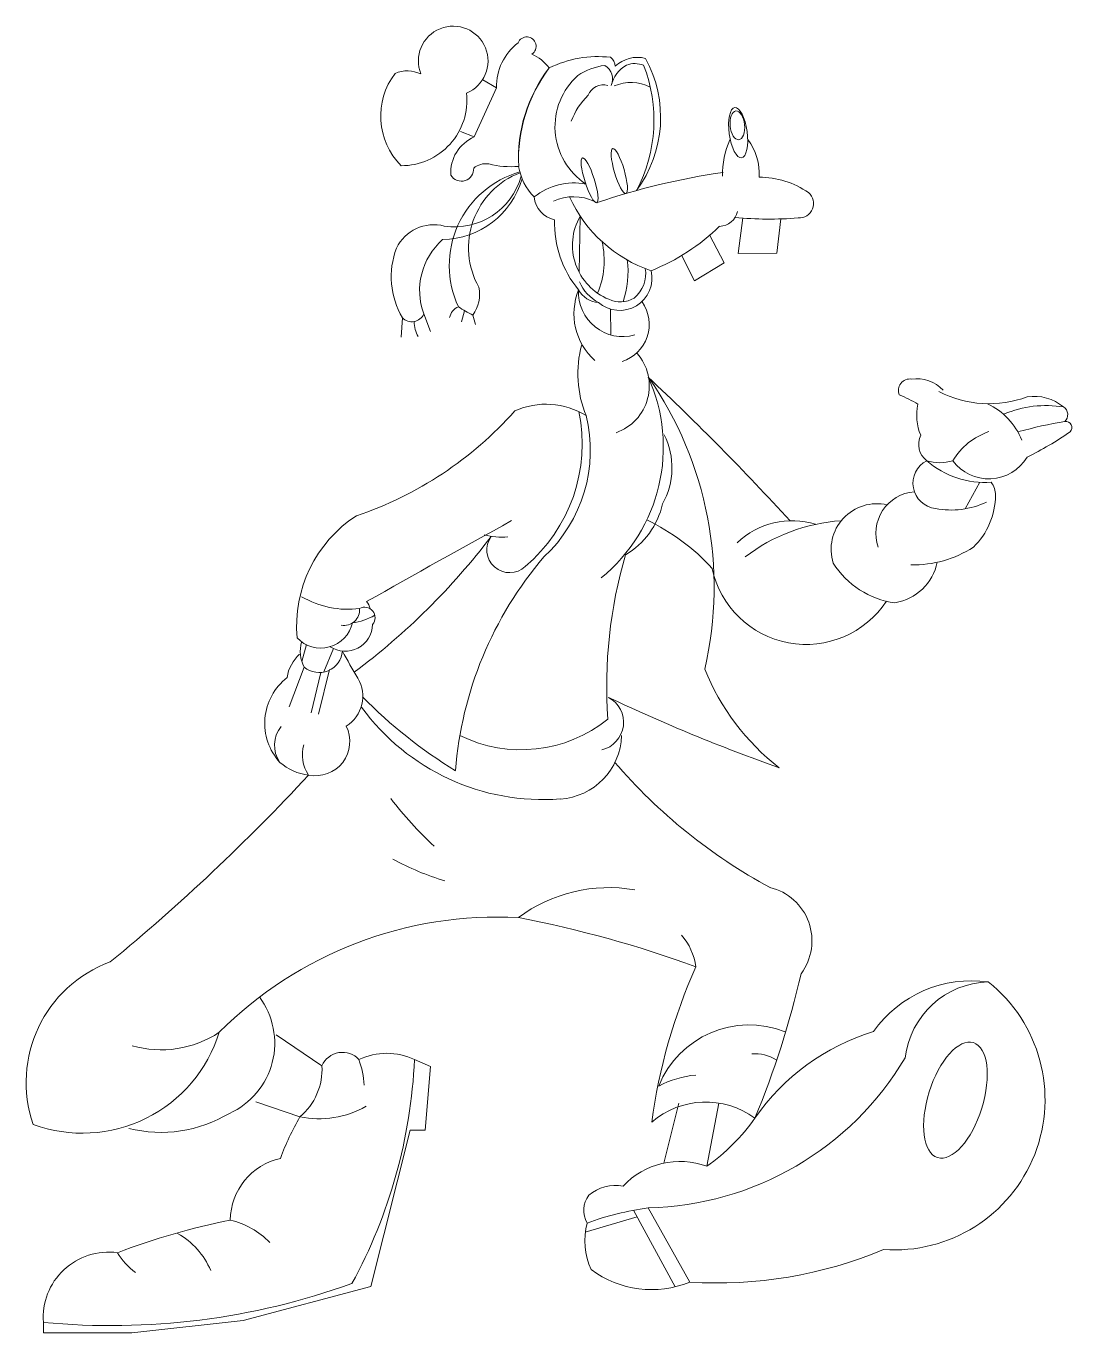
# Model space of a CAD drawing. Extents: x -154 to 282, y -286 to 259.
import ezdxf

# ---------------------------------------------------------------- set-up
doc = ezdxf.new("R2010")
doc.units = 0
doc.layers.get('0').update_dxf_attribs({"lineweight": 0})

msp = doc.modelspace()

# ---------------------------------------------------------------- linework, layer by layer
for p, q in [((36.5, 236.25), (42.25, 233)), ((42.25, 233), (33, 212.5)), ((33, 212.5), (27.25, 214.75)), ((77.13, 179.46), (76.65, 156.19)), ((144.87, 178.76), (143.05, 163.93)), ((159.17, 164.04), (160.83, 178.4)), ((137.17, 160.06), (131.11, 171.65)), ((143.05, 163.93), (159.17, 164.04)), ((119.52, 162.9), (124.76, 152.58)), ((124.76, 152.58), (137.17, 160.06)), ((3.05, 137.17), (2.47, 129.01)), ((11.95, 138.76), (14.79, 131.47)), ((28.96, 140.06), (27.69, 135.51)), ((32.42, 138.28), (33.45, 134.35)), ((89.81, 140.8), (89.87, 129.98)), ((237.58, 57.47), (243.76, 68.58)), ((-36.95, 0.99), (-38.93, -6.04)), ((-29.76, -10.39), (-25.74, -0.71)), ((-37.92, -8.46), (-44.21, -25)), ((-30.91, -10.66), (-35, -27.5)), ((-27.32, -9.37), (-31.89, -28.07)), ((-49.61, -161.69), (-30.5, -174.55)), ((8.08, -171.98), (14.7, -174.92)), ((14.7, -174.92), (12.49, -201.37)), ((-58.06, -189.61), (-39.69, -195.86)), ((118.24, -190.1), (111.97, -215.17)), ((134.95, -190.1), (129.94, -216.43)), ((6.25, -201.37), (-10.16, -266.55)), ((12.49, -201.37), (6.25, -201.37)), ((105.46, -233.81), (122.81, -264.69)), ((100.95, -237.47), (79.16, -243.84)), ((99.54, -234.96), (116.67, -266.63)), ((-10.16, -266.55), (-63.28, -280.78)), ((-146.61, -285.8), (-146.62, -281.48)), ((-63.28, -280.78), (-109.8, -285.86)), ((-109.8, -285.86), (-146.61, -285.8))]:
    msp.add_line(p, q)
for centre, radius, start, end in [((24.21, 244.16), 14.51, 292.4275, 201.9052), ((65.4, 233.42), 23.16, 127.676, 181.042), ((54.86, 250.27), 3.91, 303.1692, 157.7114), ((48.81, 229.23), 19.57, 37.9054, 65.2584), ((84.59, 199.97), 46.02, 83.5308, 116.2319), ((86.93, 241.81), 4.82, 1.515, 53.777), ((101.03, 232.25), 13.42, 75.6247, 133.7824), ((59.66, 220.65), 51.02, 323.3632, 28.8232), ((5.1, 226.92), 13.11, 64.4619, 112.8737), ((112.51, 203.76), 61.11, 142.16, 183.2911), ((114.63, 203.1), 63.19, 142.8649, 182.5863), ((90.55, 216.77), 25.73, 96.9796, 123.914), ((83.8, 236.52), 6.83, 337.5982, 57.9145), ((102.78, 231.12), 12.98, 119.0192, 167.5761), ((99.91, 233.27), 9.81, 68.1584, 110.3912), ((45.32, 219.51), 62.58, 332.0755, 21.4451), ((23.43, 221.19), 29.43, 142.7544, 224.6762), ((95.25, 216.77), 28.61, 131.7445, 236.5647), ((86.8, 227.59), 6.67, 73.4496, 160.2671), ((98.36, 217.53), 17.66, 63.1154, 113.4036), ((2.63, 227.78), 27.28, 269.7306, 6.2426), ((100.83, 208.73), 29.3, 133.8987, 159.3685), ((39.28, 197.7), 16.08, 113.0058, 184.28), ((170.96, 197.11), 34.45, 155.6137, 181.69), ((128.86, 197.4), 22.91, 355.9158, 37.5677), ((24.79, 203.83), 28.8, 261.4229, 344.5398), ((63.1, 158.94), 40.54, 105.9126, 205.1283), ((27.62, 199.22), 5.14, 211.9165, 3.1346), ((64.13, 166.3), 33.53, 111.0808, 209.2844), ((37.75, 193.67), 7.68, 80.6408, 130.6437), ((48.18, 237.4), 37.3, 255.7478, 275.1043), ((74.06, 203.72), 22.83, 188.7467, 225.2786), ((180.98, -103.25), 304.23, 98.3665, 108.5581), ((19.14, 204.95), 35.26, 271.0469, 343.6385), ((74.53, 167.11), 26.25, 79.1286, 129.028), ((151.62, 159.47), 36.3, 55.28, 89.8502), ((68.64, 188.46), 10.68, 185.1761, 258.4642), ((74.36, 167.52), 20.06, 64.2241, 114.6414), ((125, 211.11), 57.34, 204.3107, 251.4361), ((168.41, 184.74), 5.99, 266.4744, 49.6045), ((134.96, 183.22), 7.98, 272.0725, 347.5386), ((16.11, 158.63), 17.29, 75.302, 154.3507), ((109.93, 176.51), 43.45, 178.0388, 219.7103), ((98.3, 167.39), 24.37, 150.3057, 247.6608), ((73.58, 239.05), 88.73, 291.9503, 314.0267), ((156.08, 325.37), 147.1, 264.3797, 274.6637), ((38.5, 148.5), 28.28, 131.4376, 200.143), ((52.03, 160.93), 35.12, 337.2648, 12.9846), ((32.31, 154.3), 33.91, 159.6088, 210.3534), ((60.45, 155.95), 36.64, 340.5308, 8.3027), ((93.58, 153.72), 13.51, 229.166, 12.9528), ((91.28, 155.56), 13.17, 309.3295, 9.4347), ((20.92, 146.79), 14.3, 323.4852, 12.8039), ((34.87, 149.96), 7.042599792462335e-15, 0, 0), ((100.67, 138.83), 26.13, 157.6809, 228.2736), ((94.86, 147.68), 18.39, 176.667, 285.7781), ((85.36, 153.57), 10.09, 208.5362, 266.5214), ((93.4, 159.36), 18.07, 203.6515, 241.3873), ((28.77, 135.99), 6.21, 112.5078, 168.3367), ((46.87, 170.56), 35.36, 234.6247, 245.8855), ((93.85, 154.69), 10.96, 243.9686, 301.7905), ((89.63, 134.45), 16.29, 287.9189, 34.7317), ((6.99, 140.84), 5.38, 223.018, 337.2905), ((20.98, 135.75), 13.06, 180.7124, 209.6984), ((122.78, 113.87), 46.6, 165.0357, 202.0742), ((85.31, 108.76), 20.65, 289.188, 40.9831), ((41.47, 83.27), 70.33, 309.12, 24.5059), ((-655.77, -698.62), 1112.34, 42.47753, 46.81512), ((-19.57, 25.13), 152.56, 346.9815, 34.825), ((214.64, 106.82), 4.84, 82.5889, 202.1991), ((217.38, 96.68), 15.09, 42.972, 98.0664), ((187.2, 48.83), 60.67, 59.5587, 67.7648), ((247.59, 146.88), 45.56, 242.6103, 290.4448), ((266.38, 85.22), 19.18, 50.299, 98.6178), ((-65.14, 200.39), 153.77, 288.5787, 318.4201), ((62.87, 69.37), 31.75, 58.2347, 114.1577), ((10.95, 84.68), 67.04, 310.2338, 11.5214), ((238.15, 96.42), 20.75, 166.8494, 203.3852), ((234.84, 75.51), 28.47, 21.8507, 65.0342), ((271.37, 54.93), 45.63, 80.8344, 112.7048), ((276.41, 96.72), 3.95, 314.4019, 55.683), ((20.79, 81.83), 60.57, 312.9101, 13.8827), ((309.13, -89.27), 185.6, 99.2892, 105.3731), ((279.57, 91.41), 2.52, 313.9485, 99.1816), ((84.58, 74.61), 30.81, 330.8136, 26.5626), ((226.95, 84.4), 8.71, 154.2734, 231.9598), ((256.75, 62.89), 28.38, 108.9539, 148.9012), ((199.96, 207.05), 142.88, 296.3695, 304.7117), ((226.37, 68.16), 10.53, 117.0576, 263.9254), ((227, 95.43), 18.69, 253.1658, 286.9464), ((245.92, 105.88), 37.36, 229.3506, 273.877), ((247.43, 88.68), 18.67, 216.595, 328.9055), ((241.22, 63.2), 9.02, 0.0123, 36.7891), ((217.82, 47.3), 17.43, 94.5335, 199.3549), ((231.89, 90.96), 33.93, 258.7351, 295.5568), ((219.76, 63.33), 30.48, 314.3172, 359.7552), ((13.75, 8.68), 54.82, 123.0512, 185.111), ((79.22, 66.81), 33.06, 300.6616, 347.3773), ((200.76, 40.64), 19.01, 76.9677, 197.5414), ((2874.24, -5076.48), 5855.94, 118.851199, 119.528125), ((67.03, -26.86), 88.27, 42.4292, 64.5988), ((165.49, 19.43), 33.13, 72.8032, 133.7496), ((190.6, -20.62), 73.32, 93.6464, 127.5809), ((-189.16, 220.37), 287.99, 306.6962, 322.7484), ((44.43, 74.82), 29.1, 255.4904, 275.0553), ((47.74, 40.43), 9.5, 143.7464, 313.2147), ((281.17, -16.25), 192.98, 163.559, 184.1261), ((215.85, 81.03), 46.86, 268.922, 302.542), ((179.84, -63.43), 155.11, 139.4216, 175.6196), ((171.35, 41.09), 40.07, 192.0976, 326.6459), ((212.91, 53.73), 35.64, 211.8636, 262.666), ((204.8, 39.74), 21.66, 279.445, 348.1172), ((-19.71, 53.68), 38.01, 239.5774, 277.4236), ((-12.7, 12.18), 4.35, 319.8793, 118.8258), ((-18.67, 13.57), 8.62, 15.9572, 37.855), ((-21.35, 15.5), 6.58, 260.4012, 4.2728), ((-22.13, 37.63), 28.01, 278.85, 299.11), ((-30.98, 13.04), 13.52, 223.1247, 347.3206), ((-20.79, 9.63), 11.42, 236.7225, 358.7159), ((-25.55, -1.9), 14, 163.6905, 207.9622), ((-28.48, -15.37), 16.76, 132.4635, 171.1967), ((-31.7, -0.92), 9.77, 230.4954, 355.2468), ((240.63, 138.56), 297.71, 208.1134, 210.6169), ((220.44, 27.41), 98.45, 201.8554, 232.178), ((-30.23, -31.85), 24.13, 127.8711, 222.4933), ((-28.08, -20.61), 14.6, 301.7731, 31.1362), ((128.04, 117.53), 197.94, 224.3335, 238.6918), ((83.47, -31.45), 11.78, 283.0391, 62.1618), ((412.47, 662.65), 756.36, 244.67756, 250.50598), ((61.7, 29.94), 93.6, 216.075, 274.3403), ((52.49, 14.87), 57.75, 243.8107, 308.8117), ((-37.87, -41), 12.42, 140.8252, 215.1557), ((-33.17, -39.42), 14.29, 258.3806, 26.5895), ((67.21, -36.27), 27.17, 273.3241, 358.5543), ((-24.22, -45.1), 14.46, 162.6455, 215.1158), ((-33.87, -32.21), 21.31, 228.4065, 264.1367), ((264.91, 100.71), 228.47, 220.6252, 241.6059), ((-652.02, 517.7), 840, 309.41236, 317.1637), ((126.38, 35.21), 161.59, 217.51, 227.0373), ((52.81, 9.93), 112.1, 241.3711, 253.3891), ((89.12, -163.6), 63.27, 80.2309, 126.6028), ((150.87, -122.52), 22.89, 323.2704, 76.3745), ((42.64, -276.58), 164.01, 86.9419, 134.9951), ((-39.3, -584.21), 480.04, 69.9418, 79.1102), ((100.21, -136.68), 25.36, 7.7021, 40.8163), ((-100.41, -181.43), 53.39, 110.0377, 199.2192), ((344.65, -230.53), 239.9, 156.0867, 172.2179), ((-204.55, -49.96), 383.59, 337.5618, 347.0066), ((240.25, -189.09), 49.96, 81.9494, 144.821), ((208.24, -188.64), 62.65, 265.7657, 51.4931), ((248.19, -175.41), 35.81, 91.5135, 173.3796), ((-82.24, -165.14), 32.07, 294.2158, 36.8962), ((147.53, -198.14), 40.58, 68.3071, 158.0901), ((-130.29, -143.04), 59.62, 249.8508, 342.8656), ((-97.45, -124.56), 43.37, 253.6885, 303.8038), ((226.19, -248.88), 92.54, 106.8244, 145.4283), ((-21.94, -178.3), 9.34, 42.6093, 156.3153), ((-206.96, -162.18), 215.26, 331.3737, 357.392), ((-3.49, -196.41), 27.04, 64.6538, 115.3462), ((-53.7, -185.53), 40.94, 4.0523, 19.3264), ((102.47, -105.59), 128.25, 271.3356, 329.1869), ((150.32, -184.63), 15.08, 55.9185, 96.009), ((-56.25, -176.09), 25.79, 309.9452, 3.4194), ((129.51, -220.72), 42.51, 95.6233, 117.4909), ((129.53, -224.3), 34.63, 53.7703, 130.6777), ((-97.53, -147.23), 55.07, 255.8668, 301.0964), ((51.88, -249.25), 105.99, 149.7553, 160.0775), ((-31.79, -156.91), 39.74, 258.5342, 299.6463), ((82.75, -149.18), 82.15, 305.06, 324.94), ((-42.01, -239.22), 26.71, 102.4623, 179.2268), ((118.77, -247.14), 32.68, 70.0157, 136.6347), ((89.16, -234.85), 10.53, 142.9416, 209.8573), ((91.97, -241.93), 17.49, 79.9971, 129.8657), ((121.5, -353.34), 120.61, 97.6432, 110.1118), ((-10.37, -528.88), 295.83, 101.3758, 110.8694), ((-76.59, -272.02), 34.08, 44.3742, 76.6472), ((-106.2, -272.16), 31.79, 22.7158, 60.7432), ((107.47, -247.43), 28.4, 165.0225, 205.1973), ((-119.42, -279.48), 27.28, 82.2827, 184.2034), ((-90.08, -236.6), 30.17, 211.6931, 233.0586), ((134.32, -85.94), 179.12, 266.3162, 292.7571), ((106.88, -225.68), 42.14, 233.4216, 292.2173), ((-118.29, 12.76), 295.6, 264.4999, 289.8307)]:
    msp.add_arc(centre, radius, start, end)
for centre, major_axis, ratio in [((142.99, 214.27), (1.42, -10.5), 0.353459), ((142.68, 217.33), (0.59, -6), 0.501537), ((93.45, 198.28), (2.74, -9.37), 0.212755), ((81.07, 194.43), (2.98, -9.34), 0.203555), ((233.57, -188.88), (-7.46, -23.95), 0.457638)]:
    msp.add_ellipse(centre, major_axis=major_axis, ratio=ratio)

doc.saveas('drawing.dxf')
